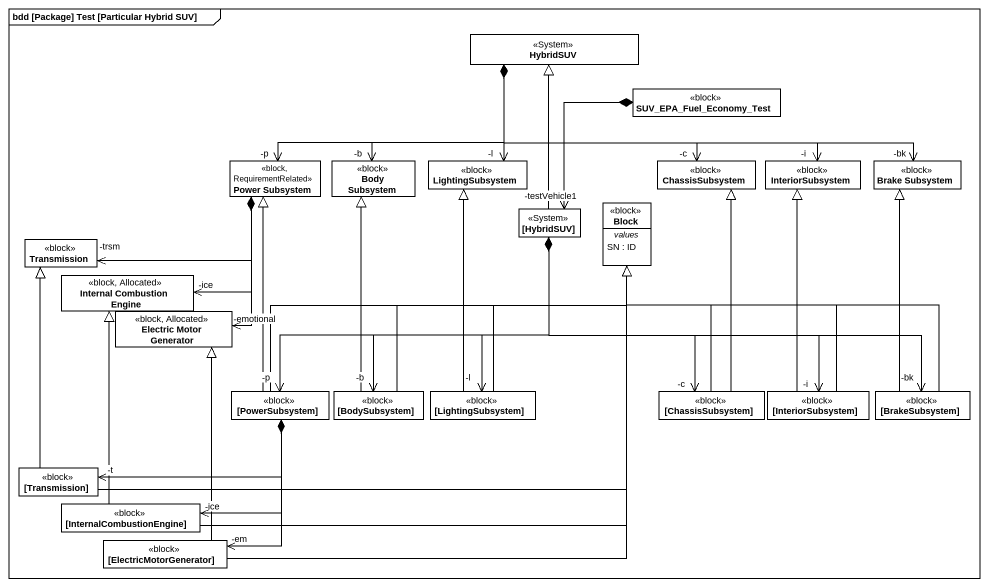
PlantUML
@startuml
mainframe bdd [Package] Test [Particular Hybrid SUV]
hide circle
hide empty members
class HybridSUV <<System>>
class SUV_EPA_Fuel_Economy_Test <<block>>
class "Power Subsystem" as Power_Subsystem <<block, RequirementRelated>>
class "Body Subsystem" as Body_Subsystem <<block>>
class LightingSubsystem <<block>>
class ChassisSubsystem <<block>>
class InteriorSubsystem <<block>>
class "Brake Subsystem" as Brake_Subsystem <<block>>
class "[HybridSUV]" as HybridSUV_2 <<System>>
class Block <<block>> {
  -- values --
  SN : ID
}
class Transmission <<block>>
class "Internal Combustion Engine" as Internal_Combustion_Engine <<block, Allocated>>
class "Electric Motor Generator" as Electric_Motor_Generator <<block, Allocated>>
class "[PowerSubsystem]" as PowerSubsystem <<block>>
class "[BodySubsystem]" as BodySubsystem <<block>>
class "[LightingSubsystem]" as LightingSubsystem_2 <<block>>
class "[ChassisSubsystem]" as ChassisSubsystem_2 <<block>>
class "[InteriorSubsystem]" as InteriorSubsystem_2 <<block>>
class "[BrakeSubsystem]" as BrakeSubsystem <<block>>
class "[Transmission]" as Transmission_2 <<block>>
class "[InternalCombustionEngine]" as InternalCombustionEngine <<block>>
class "[ElectricMotorGenerator]" as ElectricMotorGenerator <<block>>
HybridSUV *-left-> "-p" Power_Subsystem
HybridSUV *--> "-b" Body_Subsystem
HybridSUV *--> "-l" LightingSubsystem
HybridSUV *--> "-c" ChassisSubsystem
HybridSUV *-right-> "-i" InteriorSubsystem
HybridSUV *-right-> "-bk" Brake_Subsystem
Power_Subsystem *-left-> "-trsm" Transmission
Power_Subsystem *--> "-ice" Internal_Combustion_Engine
Power_Subsystem *--> "-emotional" Electric_Motor_Generator
HybridSUV_2 -up-|> HybridSUV
HybridSUV_2 "-testVehicle1" <-up-* SUV_EPA_Fuel_Economy_Test
HybridSUV_2 *--> "-p" PowerSubsystem
HybridSUV_2 *--> "-b" BodySubsystem
HybridSUV_2 *--> "-l" LightingSubsystem_2
HybridSUV_2 *--> "-c" ChassisSubsystem_2
HybridSUV_2 *--> "-i" InteriorSubsystem_2
HybridSUV_2 *-right-> "-bk" BrakeSubsystem
PowerSubsystem -up-|> Power_Subsystem
PowerSubsystem -right-|> Block
PowerSubsystem *-left-> "-t" Transmission_2
PowerSubsystem *--> "-ice" InternalCombustionEngine
PowerSubsystem *--> "-em" ElectricMotorGenerator
BodySubsystem -up-|> Body_Subsystem
BodySubsystem -up-|> Block
LightingSubsystem_2 -up-|> LightingSubsystem
LightingSubsystem_2 -up-|> Block
ChassisSubsystem_2 -up-|> ChassisSubsystem
ChassisSubsystem_2 -up-|> Block
InteriorSubsystem_2 -up-|> InteriorSubsystem
InteriorSubsystem_2 -up-|> Block
BrakeSubsystem -up-|> Brake_Subsystem
BrakeSubsystem -left-|> Block
Transmission_2 -right-|> Block
Transmission_2 -up-|> Transmission
InternalCombustionEngine -right-|> Block
InternalCombustionEngine -up-|> Internal_Combustion_Engine
ElectricMotorGenerator -up-|> Block
ElectricMotorGenerator -up-|> Electric_Motor_Generator
@enduml
